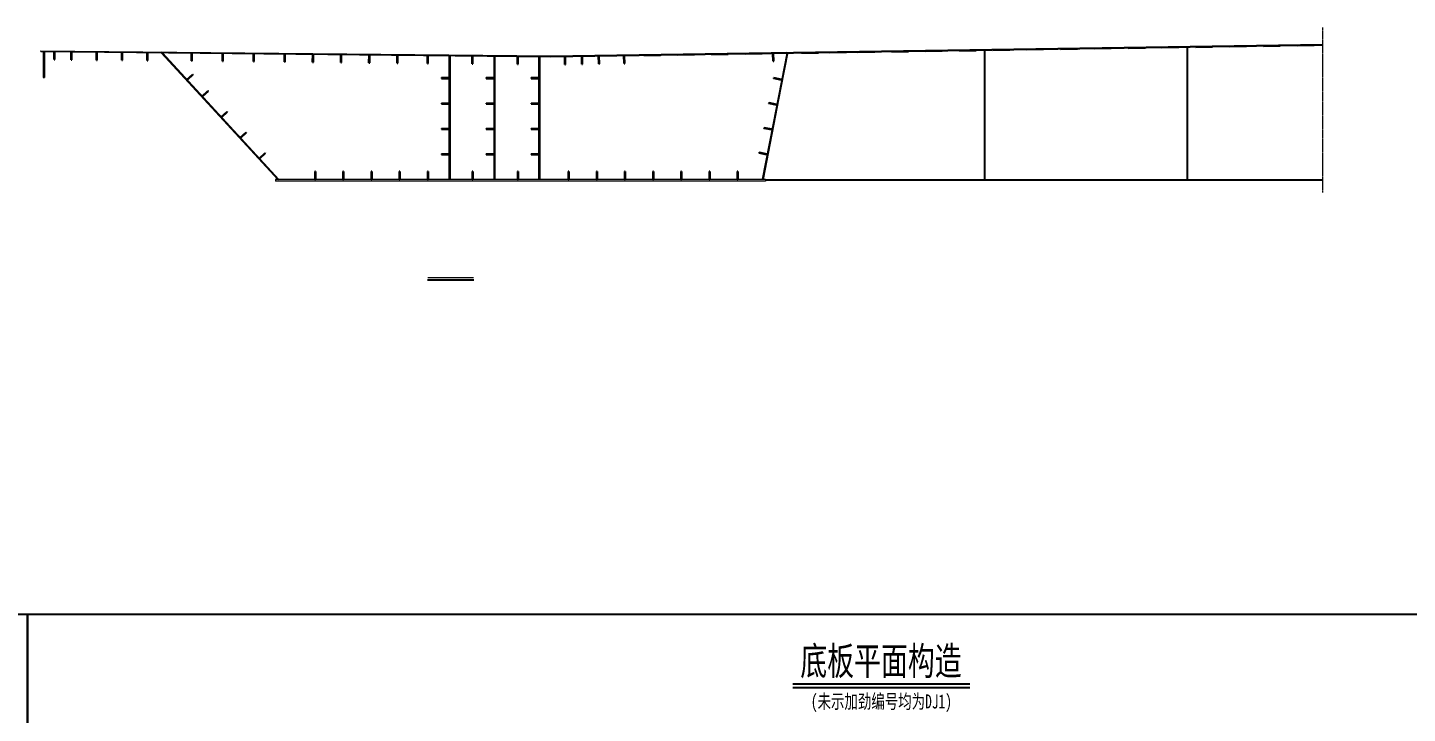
# Model space of a CAD drawing. Header units: millimetres. Extents: x -89049 to 410567, y -307459 to -100425.
# Drawn here: x 86067 to 110562, y -114817 to -102644 of the extents above; entities that cross this region are included whole.
import ezdxf
from ezdxf.enums import TextEntityAlignment as Align

# ---------------------------------------------------------------- set-up
doc = ezdxf.new("R2010")
doc.units = ezdxf.units.MM
doc.linetypes.add('CENTER2', pattern=[28.575, 19.05, -3.175, 3.175, -3.175])
doc.layers.get('Defpoints').update_dxf_attribs({"color": 8})
for name, color, linetype, lineweight in [('中心线', 2, 'CENTER2', 15), ('文字', 7, 'Continuous', 15), ('标注线及字体', 2, 'Continuous', 15), ('细实线', 4, 'Continuous', 15), ('钢板粗线', 1, 'Continuous', 25), ('钢板细线', 6, 'Continuous', 15)]:
    doc.layers.add(name, color=color, linetype=linetype, lineweight=lineweight)
doc.styles.add('111', font='', dxfattribs={"width": 0.7})
doc.styles.add('BM_Dim', font='', dxfattribs={"width": 0.85})
doc.styles.get('111').set_extended_font_data('仿宋_GB2312')
doc.styles.get('BM_Dim').set_extended_font_data('仿宋_GB2312')

# ---------------------------------------------------------------- blocks, each defined once
blk = doc.blocks.new('U型肋2')
at = {"layer": 'Defpoints'}
blk.add_line((89517, -40635), (89817, -40635), dxfattribs=at)
blk = doc.blocks.new('12-140加劲 无过焊孔')
at = {"layer": 'Defpoints'}
blk.add_line((38947, 32077), (38947, 32217), dxfattribs=at)
at = {"layer": '钢板粗线', "color": 7}
for p, q in [((38941, 32077), (38941, 32217)), ((38941, 32217), (38953, 32217)), ((38953, 32077), (38953, 32217)), ((38941, 32077), (38953, 32077))]:
    blk.add_line(p, q, dxfattribs=at)
blk = doc.blocks.new('14-160加劲 无过焊孔')
at = {"layer": 'Defpoints'}
blk.add_line((38609, 32077), (38609, 32217), dxfattribs=at)
at = {"layer": '钢板粗线', "color": 7}
for p, q in [((38603, 32077), (38603, 32217)), ((38603, 32217), (38615, 32217)), ((38615, 32077), (38615, 32217)), ((38603, 32077), (38615, 32077))]:
    blk.add_line(p, q, dxfattribs=at)

msp = doc.modelspace()

# ---------------------------------------------------------------- linework, layer by layer
at = {"color": 4}
for p, q in [((93168.2, -107118.1), (93987.9, -107118.1)), ((99651.5, -114357.6), (102796.2, -114357.6))]:
    msp.add_line(p, q, dxfattribs=at)
at = {"color": 6, "const_width": 20.6, "elevation": 0}
msp.add_lwpolyline([(93168.2, -107083.9), (93987.9, -107083.9)], dxfattribs=at)
at = {"color": 6, "const_width": 36}
msp.add_lwpolyline([(99651.5, -114297.6), (102796.2, -114297.6)], dxfattribs=at)
at = {"layer": 'Defpoints'}
for p, q in [((86354.3, -103069.9), (86354.3, -103529.9)), ((88434.3, -103074.8), (90519.5, -105338.6)), ((99554.3, -103081.1), (99115.5, -105338.6)), ((103054, -103044.6), (103054, -105338.6)), ((106654, -102990.6), (106654, -105338.6)), ((93562.9, -105338.6), (93562.9, -103142.1)), ((94358.3, -105338.6), (94358.3, -103150.1)), ((95153.7, -105338.6), (95153.7, -103158.1))]:
    msp.add_line(p, q, dxfattribs=at)
for points in [[(47566.6, -113054.1), (86066.6, -113054.1), (86066.6, -138634.1), (47566.6, -138634.1)], [(86066.6, -113054.1), (124566.6, -113054.1), (124566.6, -138634.1), (86066.6, -138634.1)]]:
    msp.add_lwpolyline(points, close=True, dxfattribs=at)
at = {"layer": '中心线', "ltscale": 0.3}
msp.add_line((109054, -102643.5), (109054, -105573), dxfattribs=at)
at = {"layer": '钢板细线'}
for p, q in [((86304.3, -103069.4), (86304.3, -103053.4)), ((86342.3, -103069.8), (86342.3, -103529.9)), ((86366.3, -103070.1), (86366.3, -103529.9)), ((88439.6, -103090.8), (90510, -105338.6)), ((88458.8, -103091), (90529, -105338.6)), ((99544, -103097.2), (99108.3, -105338.6)), ((99558.3, -103097), (99122.6, -105338.6)), ((103048, -103044.7), (103048, -105338.6)), ((103060, -103044.5), (103060, -105338.6)), ((106648, -102990.7), (106648, -105338.6)), ((106660, -102990.5), (106660, -105338.6)), ((86342.3, -103529.9), (86366.3, -103529.9)), ((99165.5, -105338.6), (90469.5, -105338.6)), ((90469.5, -105338.6), (90469.5, -105370.6)), ((99165.5, -105370.6), (90469.5, -105370.6)), ((99165.5, -105338.6), (99165.5, -105370.6)), ((99165.5, -105338.6), (109054.3, -105338.6)), ((99165.5, -105354.6), (109054.3, -105354.6))]:
    msp.add_line(p, q, dxfattribs=at)
at = {"layer": '钢板细线', "color": 3}
for p, q in [((93552.9, -105338.6), (93552.9, -103142)), ((93572.9, -105338.6), (93572.9, -103142.2)), ((94348.3, -105338.6), (94348.3, -103150)), ((94368.3, -105338.6), (94368.3, -103150.2)), ((95143.7, -105338.6), (95143.7, -103158)), ((95163.7, -105338.6), (95163.7, -103158.2))]:
    msp.add_line(p, q, dxfattribs=at)
at = {"layer": '钢板细线'}
for points in [[(86304.3, -103053.4), (95354.3, -103144.1), (109054, -102938.6)], [(86304.3, -103069.4), (95354.3, -103160.1), (109054, -102954.6)]]:
    msp.add_lwpolyline(points, dxfattribs=at)

# ---------------------------------------------------------------- block references
at = {"layer": '细实线'}
for p, rotation in [((47277.1, -134897), 359.4262908392987), ((47577.1, -134900), 359.4262908392987), ((48027.1, -134904.5), 359.4262908392987), ((48477.1, -134909), 359.4262908392987), ((48927.1, -134913.5), 359.4262908392987), ((49717.1, -134921.4), 359.4262908401089), ((50267.1, -134926.9), 359.4262908401089), ((50817.1, -134932.4), 359.4262908401089), ((51367.1, -134938), 359.4262908401089), ((51867.1, -134943), 359.4262908401089), ((52367.1, -134948), 359.4262908401089), ((52867.1, -134953), 359.4262908401089), ((53367.1, -134958), 359.4262908401089), ((53905.5, -134963.4), 359.4262908401089), ((54698, -134971.3), 359.4262908401089), ((55504, -134979.4), 359.4262908401089), ((57150.5, -135953.4), 0.8593722439355104), ((57450.5, -135948.9), 0.8593722439355104), ((57750.5, -135944.4), 0.8593722439355104), ((58200.5, -135937.6), 0.8593722439355104)]:
    msp.add_blockref('12-140加劲 无过焊孔', p, dxfattribs=dict(at, rotation=rotation))
at = {"layer": '钢板细线'}
for name, p, rotation in [('U型肋2', (7488.2, -63838.8), 0.8593722436446946), ('U型肋2', (8088.1, -63829.8), 0.8593722436446946), ('U型肋2', (8688.1, -63820.8), 0.8593722436446946), ('12-140加劲 无过焊孔', (60845.3, -135898.1), 0.8593722439355104), ('U型肋2', (9688.1, -63805.8), 0.8593722436446946), ('U型肋2', (10188.1, -63798.3), 0.8593722436446946), ('U型肋2', (10688.1, -63790.8), 0.8593722436446946), ('U型肋2', (10688.1, -63790.8), 0.8593722436446946), ('U型肋2', (11288.1, -63781.8), 0.8593722436446946), ('U型肋2', (11288.1, -63781.8), 0.8593722436446946), ('U型肋2', (11888.1, -63772.8), 0.8593722436446946), ('U型肋2', (12488.1, -63763.8), 0.8593722436446946), ('U型肋2', (13088.1, -63754.8), 0.8593722436446946), ('U型肋2', (13688.1, -63745.8), 0.8593722436446946), ('U型肋2', (14288.1, -63736.8), 0.8593722436446946), ('U型肋2', (14888.1, -63727.8), 0.8593722436446946), ('U型肋2', (15488.1, -63718.8), 0.8593722436446946), ('U型肋2', (16088.1, -63709.8), 0.8593722436446946), ('U型肋2', (16688.1, -63700.8), 0.8593722436446946), ('U型肋2', (17288.1, -63691.8), 0.8593722436446946), ('U型肋2', (17888.1, -63682.8), 0.8593722436446946), ('U型肋2', (18488.1, -63673.8), 0.8593722436446946), ('U型肋2', (6888.2, -63847.8), 0.8593722436446946), ('14-160加劲 无过焊孔', (39147.6, -96902.8), 312.6489191297478), ('14-160加劲 无过焊孔', (61336.2, -64929.2), 269.9999999999865), ('14-160加劲 无过焊孔', (62131.6, -64929.2), 269.9999999999865), ('14-160加劲 无过焊孔', (62927, -64929.2), 269.9999999999865), ('14-160加劲 无过焊孔', (123572.4, -147590.8), 78.99999835263293), ('14-160加劲 无过焊孔', (123572.4, -147590.8), 78.99999835263293), ('14-160加劲 无过焊孔', (39418.6, -97197), 312.6489191297478), ('14-160加劲 无过焊孔', (61336.2, -65379.2), 269.9999999999865), ('14-160加劲 无过焊孔', (62131.6, -65379.2), 269.9999999999865), ('14-160加劲 无过焊孔', (62927, -65379.2), 269.9999999999865), ('14-160加劲 无过焊孔', (123486.6, -148032.6), 78.99999835263293), ('14-160加劲 无过焊孔', (123486.6, -148032.6), 78.99999835263293), ('14-160加劲 无过焊孔', (39757.4, -97564.8), 312.6489191297478), ('14-160加劲 无过焊孔', (40096.1, -97932.5), 312.6489191297478), ('14-160加劲 无过焊孔', (61336.2, -65829.2), 269.9999999999865), ('14-160加劲 无过焊孔', (62131.6, -65829.2), 269.9999999999865), ('14-160加劲 无过焊孔', (62927, -65829.2), 269.9999999999865), ('14-160加劲 无过焊孔', (123400.7, -148474.3), 78.99999835263293), ('14-160加劲 无过焊孔', (123400.7, -148474.3), 78.99999835263293), ('14-160加劲 无过焊孔', (40434.9, -98300.3), 312.6489191297478), ('14-160加劲 无过焊孔', (61336.2, -66279.2), 269.9999999999865), ('14-160加劲 无过焊孔', (62131.6, -66279.2), 269.9999999999865), ('14-160加劲 无过焊孔', (62927, -66279.2), 269.9999999999865), ('14-160加劲 无过焊孔', (123314.8, -148916), 78.99999835263293), ('14-160加劲 无过焊孔', (123314.8, -148916), 78.99999835263293), ('12-140加劲 无过焊孔', (130117, -73121.8), 180.0000000000017), ('12-140加劲 无过焊孔', (130617, -73121.8), 180.0000000000017), ('12-140加劲 无过焊孔', (131117, -73121.8), 180.0000000000017), ('12-140加劲 无过焊孔', (131617, -73121.8), 180.0000000000017), ('12-140加劲 无过焊孔', (132117, -73121.8), 180.0000000000017), ('12-140加劲 无过焊孔', (132911.7, -73121.8), 180.0000000000018), ('12-140加劲 无过焊孔', (133717.7, -73121.8), 180.0000000000018), ('12-140加劲 无过焊孔', (134617, -73121.8), 180.0000000000019), ('12-140加劲 无过焊孔', (135117, -73121.8), 180.0000000000019), ('12-140加劲 无过焊孔', (135617, -73121.8), 180.0000000000019), ('12-140加劲 无过焊孔', (136117, -73121.8), 180.000000000002), ('12-140加劲 无过焊孔', (136617, -73121.8), 180.0000000000019), ('12-140加劲 无过焊孔', (137117, -73121.8), 180.0000000000019), ('12-140加劲 无过焊孔', (137617, -73121.8), 180.0000000000019)]:
    msp.add_blockref(name, p, dxfattribs=dict(at, rotation=rotation))

# ---------------------------------------------------------------- texts
at = {"layer": '文字', "style": 'BM_Dim', "width": 0.7}
msp.add_text('(未示加劲编号均为DJ1)', height=250, dxfattribs=at).set_placement((101223.8, -114618.5), align=Align.MIDDLE)
at = {"layer": '标注线及字体', "style": '111', "width": 0.7}
msp.add_text('底板平面构造', height=500, dxfattribs=at).set_placement((101216.3, -113876.6), align=Align.MIDDLE)

doc.saveas('drawing.dxf')
